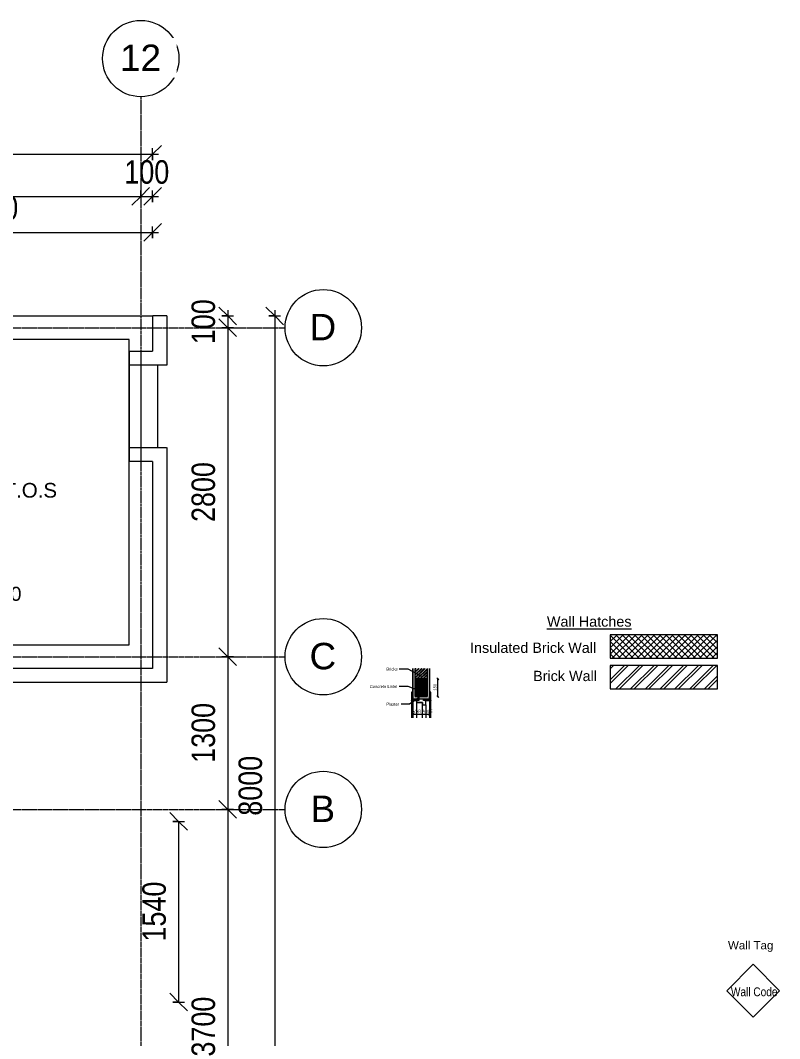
# Model space of a CAD drawing. Header units: millimetres. Extents: x -13951 to 24706, y -4881 to 8681.
# Drawn here: x 11818 to 18280, y -171 to 8496 of the extents above; entities that cross this region are included whole.
import ezdxf

# ---------------------------------------------------------------- set-up
doc = ezdxf.new("R2010")
doc.units = ezdxf.units.MM
doc.linetypes.add('Grid Line', pattern=[22.225, 12.7, -3.175, 3.175, -3.175])
doc.linetypes.add('Hidden', pattern=[7.14375, 4.7625, -2.38125])
for name, color, linetype, lineweight in [('A-ANNO-DIMS', 211, 'Continuous', 9), ('A-ANNO-DIMS-5', 211, 'Continuous', 9), ('A-ANNO-DIMS-50', 211, 'Continuous', 9), ('A-DETL-GENF', 92, 'Continuous', 18), ('A-DETL-HDLN', 90, 'Hidden', 18), ('A-DETL-MBND', 5, 'Continuous', 18), ('A-DETL-THIN', 151, 'Continuous', 18), ('A-DOOR', 31, 'Continuous', 18), ('A-GENM', 13, 'Continuous', 18), ('A-WALL', 113, 'Continuous', 18), ('A-WALL-IDEN', 7, 'Continuous', 18), ('A-WALL-PATT', 111, 'Continuous', 18), ('G-ANNO-DIMS', 111, 'Continuous', 9), ('G-ANNO-TEXT', 231, 'Continuous', 9), ('S-GRID', 1, 'Continuous', 9), ('S-GRID-IDEN', 1, 'Continuous', 9), ('Wall  tag_dwg', 8, 'Continuous', 18)]:
    doc.layers.add(name, color=color, linetype=linetype, lineweight=lineweight)
doc.styles.add('Arial Narrow', font='ARIALN.TTF', dxfattribs={"height": 75})
doc.styles.add('Arial Narrow_2', font='ARIALN.TTF', dxfattribs={"height": 200})
doc.styles.add('Arial Narrow_5', font='ARIALN.TTF', dxfattribs={"height": 25})
doc.styles.add('Arial_1', font='arial.ttf', dxfattribs={"height": 225})
doc.styles.add('Arial_2', font='arial.ttf', dxfattribs={"height": 125})
doc.styles.add('Arial_3', font='arial.ttf', dxfattribs={"height": 120})
doc.styles.add('Arial_7', font='arial.ttf', dxfattribs={"height": 25})
doc.styles.add('Arial_8', font='arial.ttf', dxfattribs={"height": 87.5})
doc.styles.add('Arial_9', font='arial.ttf', dxfattribs={"height": 70})
doc.dimstyles.new('dimension_line_3MM', dxfattribs={"dimscale": 304.8, "dimtxt": 204.686195, "dimasz": 0.492126, "dimexe": 0.164042, "dimexo": 0.0625, "dimgap": 0.164042, "dimtad": 1, "dimdec": 0, "dimrnd": 10, "dimzin": 0, "dimdsep": 46, "dimtxsty": 'Arial Narrow_2', "dimblk1": 'OBLIQUE', "dimblk2": 'OBLIQUE', "dimsah": 1, "dimcen": 0.09, "dimdle": 0.164042, "dimazin": 0, "dimtfac": 1, "dimtdec": 4, "dimtix": 1, "dimtmove": 0, "dimatfit": 3, "dimfxl": 0.164042, "dimfxlon": 1, "dimtvp": 1, "dimtolj": 1, "dimtzin": 0, "dimarcsym": 2})
doc.dimstyles.new('dimension_line_5MM', dxfattribs={"dimscale": 304.8, "dimtxt": 25.585774, "dimasz": 0.049213, "dimexe": 0.016404, "dimexo": 0.0625, "dimgap": 0.016404, "dimtad": 1, "dimdec": 0, "dimrnd": 10, "dimzin": 0, "dimdsep": 46, "dimtxsty": 'Arial Narrow_5', "dimblk1": 'OBLIQUE', "dimblk2": 'OBLIQUE', "dimsah": 1, "dimcen": 0.09, "dimdle": 0.016404, "dimazin": 0, "dimtfac": 1, "dimtdec": 4, "dimtix": 1, "dimtmove": 0, "dimatfit": 3, "dimfxl": 0.016404, "dimfxlon": 1, "dimtvp": 1, "dimtolj": 1, "dimtzin": 0, "dimarcsym": 2})

# ---------------------------------------------------------------- blocks, each defined once
blk = doc.blocks.new('doors BATH1 - Sa-D05-2299108-Typical door opening section')
at = {"layer": 'A-DOOR'}
for p, q in [((-3811.8, 2775.3), (-3811.8, 2709.3)), ((-3803.8, 2777.3), (-3809.8, 2777.3)), ((-3801.8, 2712.3), (-3801.8, 2775.3)), ((-3657.8, 2775.3), (-3657.8, 2712.3)), ((-3649.8, 2777.3), (-3655.8, 2777.3)), ((-3647.8, 2709.3), (-3647.8, 2775.3)), ((-3811.8, 2709.3), (-3811.8, 2558.8)), ((-3809.8, 2707.3), (-3759.8, 2707.3)), ((-3759.8, 2712.3), (-3801.8, 2712.3)), ((-3770, 2720), (-3770, 2712.3)), ((-3770, 2712.3), (-3750, 2712.3)), ((-3750, 2707.3), (-3770, 2707.3)), ((-3770, 2707.3), (-3770, 2690)), ((-3770, 2690), (-3720, 2690)), ((-3720, 2690), (-3770, 2690)), ((-3770, 2690), (-3770, 2558.8)), ((-3759.8, 2707.3), (-3759.8, 2712.3)), ((-3750, 2712.3), (-3750, 2707.3)), ((-3720, 2690), (-3720, 2670)), ((-3720, 2558.8), (-3720, 2690)), ((-3710, 2707.3), (-3710, 2712.3)), ((-3710, 2712.3), (-3690, 2712.3)), ((-3690, 2707.3), (-3710, 2707.3)), ((-3699.8, 2712.3), (-3699.8, 2707.3)), ((-3657.8, 2712.3), (-3699.8, 2712.3)), ((-3699.8, 2707.3), (-3649.8, 2707.3)), ((-3690, 2712.3), (-3690, 2720)), ((-3690, 2670), (-3690, 2707.3)), ((-3647.8, 2558.8), (-3647.8, 2709.3)), ((-3720, 2670), (-3690, 2670)), ((-3690, 2670), (-3690, 2558.8))]:
    blk.add_line(p, q, dxfattribs=at)
for centre, start, end in [((-3809.8, 2775.3), 90, 180), ((-3803.8, 2775.3), 0, 90), ((-3655.8, 2775.3), 90, 180), ((-3649.8, 2775.3), 0, 90), ((-3809.8, 2709.3), 180, 270), ((-3649.8, 2709.3), 270, 0)]:
    blk.add_arc(centre, 2, start, end, dxfattribs=at)
for points, knots in [([(-3809.8, 2707.3), (-3810, 2707.3), (-3810.2, 2707.3), (-3810.6, 2707.5), (-3810.8, 2707.6), (-3811, 2707.7), (-3811.2, 2707.9), (-3811.4, 2708.1), (-3811.5, 2708.3), (-3811.6, 2708.4), (-3811.7, 2708.6), (-3811.8, 2708.9), (-3811.8, 2709.1), (-3811.8, 2709.3)], [0, 0, 0, 0, 0.166667, 0.25, 0.333333, 0.416667, 0.5, 0.583333, 0.666667, 0.708333, 0.75, 0.833333, 1, 1, 1, 1]), ([(-3647.8, 2709.3), (-3647.8, 2709.1), (-3647.8, 2708.9), (-3648, 2708.5), (-3648.1, 2708.4), (-3648.1, 2708.2), (-3648.2, 2708.1), (-3648.4, 2707.9), (-3648.6, 2707.7), (-3648.8, 2707.6), (-3649, 2707.5), (-3649.4, 2707.3), (-3649.6, 2707.3), (-3649.8, 2707.3)], [-1, -1, -1, -1, -0.833333, -0.75, -0.666667, -0.625, -0.583333, -0.5, -0.416667, -0.333333, -0.25, -0.166667, 0, 0, 0, 0])]:
    blk.add_open_spline(points, degree=3, knots=knots, dxfattribs=at)
blk = doc.blocks.new('Generic Models 4 - Generic Models 4-526186-Typical door opening section')
at = {"layer": 'A-GENM'}
for p, q in [((-3779.8, 2712.3), (-3779.8, 2720)), ((-3679.8, 2720), (-3679.8, 2712.3))]:
    blk.add_line(p, q, dxfattribs=at)
blk = doc.blocks.new('Generic Models 8 - Generic Models 8-526261-Typical door opening section')
at = {"layer": 'A-GENM'}
h = blk.add_hatch(dxfattribs=at)
h.set_pattern_fill('FP_7', color=256, style=0, pattern_type=2)
h.set_pattern_definition([(45, (-3631.341, 1969.96), (-5.3033, 5.3033), [])])
h.paths.add_polyline_path([(-3720.6, 2740), (-3679.8, 2740), (-3679.8, 2890), (-3779.8, 2890), (-3779.8, 2740), (-3770, 2740)])
for p, q in [((-3779.8, 2890), (-3779.8, 2740)), ((-3679.8, 2890), (-3779.8, 2890)), ((-3679.8, 2740), (-3679.8, 2890))]:
    blk.add_line(p, q, dxfattribs=at)
blk = doc.blocks.new('Family - ___-526506-Wall types legend')
at = {"layer": 'A-WALL-PATT'}
h = blk.add_hatch(dxfattribs=at)
h.set_pattern_fill('FP_8', color=256, style=0, pattern_type=2)
h.set_pattern_definition([(45, (0, 0), (-26.5165, 26.5165), []), (135, (0, 0), (-26.5165, -26.5165), [])])
h.paths.add_polyline_path([(1708.8, 3066.9), (1708.8, 3266.9), (794.4, 3266.9), (794.4, 3066.9)])
at = {"layer": 'A-WALL'}
for p, q in [((1708.8, 3266.9), (794.4, 3266.9)), ((794.4, 3266.9), (794.4, 3066.9)), ((1708.8, 3066.9), (1708.8, 3266.9)), ((794.4, 3066.9), (1708.8, 3066.9))]:
    blk.add_line(p, q, dxfattribs=at)
blk = doc.blocks.new('Family - ___-742179-Wall types legend')
at = {"layer": 'A-WALL-PATT'}
h = blk.add_hatch(dxfattribs=at)
h.set_pattern_fill('FP_9', color=256, style=0, pattern_type=2)
h.set_pattern_definition([(45, (0, 0), (-62.8618, 62.8618), []), (45, (0, 95.25), (-62.8618, 62.8618), [])])
h.paths.add_polyline_path([(1708.8, 2804.8), (1708.8, 3004.8), (794.4, 3004.8), (794.4, 2804.8)])
at = {"layer": 'A-WALL'}
for p, q in [((1708.8, 3004.8), (794.4, 3004.8)), ((794.4, 3004.8), (794.4, 2804.8)), ((1708.8, 2804.8), (1708.8, 3004.8)), ((794.4, 2804.8), (1708.8, 2804.8))]:
    blk.add_line(p, q, dxfattribs=at)
blk = doc.blocks.new('Wall  tag_dwg_M_Wall Tag - 12mm-36223-Blockwork GF Plan-526534-Wall Tag')
at = {"layer": 'A-WALL-IDEN', "flags": 128}
blk.add_lwpolyline([(238, 462), (12.7, 236.7), (238, 11.3), (463.4, 236.7)], close=True, dxfattribs=at)
blk = doc.blocks.new('Wall  tag_dwg-526533-Wall Tag')
blk.add_blockref('Wall  tag_dwg_M_Wall Tag - 12mm-36223-Blockwork GF Plan-526534-Wall Tag', (0, 0))
at = {"layer": 'A-WALL-IDEN', "insert": (48.8, 265), "char_height": 75, "width": 475.276, "attachment_point": 1, "line_spacing_factor": 0.974696, "style": 'Arial Narrow'}
blk.add_mtext('Wall Code', dxfattribs=at)
blk = doc.blocks.new('Grid - M_Grid Head - Circle-24584-BLOCKWORK RF PLAN')
at = {"layer": 'S-GRID-IDEN'}
blk.add_circle((0, 0), 6.5, dxfattribs=at)
blk = doc.blocks.new('DIMBLOCK1-BLOCKWORK RF PLAN')
at = {"layer": 'A-ANNO-DIMS-50', "lineweight": 18, "transparency": 16777216}
for p, q in [((13583, 5979.8), (13508, 6054.8)), ((13583, 5879.8), (13508, 5954.8)), ((13583, 5979.8), (13658, 5904.8)), ((13583, 5879.8), (13658, 5804.8))]:
    blk.add_line(p, q, dxfattribs=at)
at = {"layer": 'A-ANNO-DIMS-50', "transparency": 16777216}
for p, q in [((13583, 6029.8), (13583, 5879.8)), ((13533, 5979.8), (13633, 5979.8)), ((13583, 5979.8), (13533, 5979.8)), ((13633, 5879.8), (13533, 5879.8)), ((13583, 5879.8), (13633, 5879.8))]:
    blk.add_line(p, q, dxfattribs=at)
at = {"layer": 'A-ANNO-DIMS-50', "color": 0, "transparency": 16777216, "insert": (13274.5, 5739.7), "char_height": 200, "width": 456.158, "attachment_point": 1, "rotation": 90, "line_spacing_factor": 0.974696, "style": 'Arial Narrow_2'}
blk.add_mtext('100', dxfattribs=at)
blk = doc.blocks.new('_Oblique')
at = {"color": 0, "linetype": 'ByBlock', "lineweight": -2}
blk.add_line((-0.5, -0.5), (0.5, 0.5), dxfattribs=at)
blk = doc.blocks.new('DIMBLOCK2-BLOCKWORK RF PLAN')
at = {"layer": 'A-ANNO-DIMS-50', "lineweight": 18, "transparency": 16777216}
for p, q in [((13583, 5879.8), (13508, 5954.8)), ((13583, 5879.8), (13658, 5804.8)), ((13583, 3079.8), (13508, 3154.8)), ((13583, 3079.8), (13658, 3004.8))]:
    blk.add_line(p, q, dxfattribs=at)
at = {"layer": 'A-ANNO-DIMS-50', "transparency": 16777216}
for p, q in [((13633, 5879.8), (13533, 5879.8)), ((13583, 5879.8), (13583, 3079.8)), ((13583, 5879.8), (13633, 5879.8)), ((13633, 3079.8), (13533, 3079.8)), ((13583, 3079.8), (13633, 3079.8))]:
    blk.add_line(p, q, dxfattribs=at)
at = {"layer": 'A-ANNO-DIMS-50', "color": 0, "transparency": 16777216, "insert": (13274.5, 4226.4), "char_height": 200, "width": 608.21, "attachment_point": 1, "rotation": 90, "line_spacing_factor": 0.974696, "style": 'Arial Narrow_2'}
blk.add_mtext('2800', dxfattribs=at)
blk = doc.blocks.new('DIMBLOCK3-BLOCKWORK RF PLAN')
at = {"layer": 'A-ANNO-DIMS-50', "lineweight": 18, "transparency": 16777216}
for p, q in [((13583, 3079.8), (13508, 3154.8)), ((13583, 3079.8), (13658, 3004.8)), ((13583, 1779.8), (13508, 1854.8)), ((13583, 1779.8), (13658, 1704.8))]:
    blk.add_line(p, q, dxfattribs=at)
at = {"layer": 'A-ANNO-DIMS-50', "transparency": 16777216}
for p, q in [((13633, 3079.8), (13533, 3079.8)), ((13583, 3079.8), (13583, 1779.8)), ((13583, 3079.8), (13633, 3079.8)), ((13633, 1779.8), (13533, 1779.8)), ((13583, 1779.8), (13633, 1779.8))]:
    blk.add_line(p, q, dxfattribs=at)
at = {"layer": 'A-ANNO-DIMS-50', "color": 0, "transparency": 16777216, "insert": (13274.5, 2176.4), "char_height": 200, "width": 608.21, "attachment_point": 1, "rotation": 90, "line_spacing_factor": 0.974696, "style": 'Arial Narrow_2'}
blk.add_mtext('1300', dxfattribs=at)
blk = doc.blocks.new('DIMBLOCK4-BLOCKWORK RF PLAN')
at = {"layer": 'A-ANNO-DIMS-50', "lineweight": 18, "transparency": 16777216}
for p, q in [((13583, 1779.8), (13508, 1854.8)), ((13583, 1779.8), (13658, 1704.8)), ((13583, -1920.2), (13508, -1845.2)), ((13583, -1920.2), (13658, -1995.2))]:
    blk.add_line(p, q, dxfattribs=at)
at = {"layer": 'A-ANNO-DIMS-50', "transparency": 16777216}
for p, q in [((13633, 1779.8), (13533, 1779.8)), ((13583, 1779.8), (13583, -1920.2)), ((13583, 1779.8), (13633, 1779.8)), ((13633, -1920.2), (13533, -1920.2)), ((13583, -1920.2), (13633, -1920.2))]:
    blk.add_line(p, q, dxfattribs=at)
at = {"layer": 'A-ANNO-DIMS-50', "color": 0, "transparency": 16777216, "insert": (13274.5, -323.6), "char_height": 200, "width": 608.21, "attachment_point": 1, "rotation": 90, "line_spacing_factor": 0.974696, "style": 'Arial Narrow_2'}
blk.add_mtext('3700', dxfattribs=at)
blk = doc.blocks.new('DIMBLOCK11-BLOCKWORK RF PLAN')
at = {"layer": 'A-ANNO-DIMS-50', "lineweight": 18, "transparency": 16777216}
for p, q in [((13983, 5979.8), (13908, 6054.8)), ((13983, 5979.8), (14058, 5904.8)), ((13983, -2020.2), (13908, -1945.2)), ((13983, -2020.2), (14058, -2095.2))]:
    blk.add_line(p, q, dxfattribs=at)
at = {"layer": 'A-ANNO-DIMS-50', "transparency": 16777216}
for p, q in [((13983, 6029.8), (13983, -2070.2)), ((13933, 5979.8), (14033, 5979.8)), ((13983, 5979.8), (13933, 5979.8)), ((13933, -2020.2), (14033, -2020.2)), ((13983, -2020.2), (13933, -2020.2))]:
    blk.add_line(p, q, dxfattribs=at)
at = {"layer": 'A-ANNO-DIMS-50', "color": 0, "transparency": 16777216, "insert": (13674.5, 1726.4), "char_height": 200, "width": 608.21, "attachment_point": 1, "rotation": 90, "line_spacing_factor": 0.974696, "style": 'Arial Narrow_2'}
blk.add_mtext('8000', dxfattribs=at)
blk = doc.blocks.new('DIMBLOCK71-BLOCKWORK RF PLAN')
at = {"layer": 'A-ANNO-DIMS-50', "lineweight": 18, "transparency": 16777216}
for p, q in [((-12056.8, 7357), (-11981.8, 7432)), ((12943.2, 7357), (13018.2, 7432)), ((-12056.8, 7357), (-12131.8, 7282)), ((12943.2, 7357), (12868.2, 7282))]:
    blk.add_line(p, q, dxfattribs=at)
at = {"layer": 'A-ANNO-DIMS-50', "transparency": 16777216}
for p, q in [((-12056.8, 7307), (-12056.8, 7407)), ((12943.2, 7307), (12943.2, 7407)), ((-12106.8, 7357), (12993.2, 7357)), ((-12056.8, 7357), (-12056.8, 7307)), ((12943.2, 7357), (12943.2, 7307))]:
    blk.add_line(p, q, dxfattribs=at)
at = {"layer": 'A-ANNO-DIMS-50', "color": 0, "transparency": 16777216, "insert": (126.4, 7665.5), "char_height": 200, "width": 760.263, "attachment_point": 1, "line_spacing_factor": 0.974696, "style": 'Arial Narrow_2'}
blk.add_mtext('25000', dxfattribs=at)
blk = doc.blocks.new('DIMBLOCK83-BLOCKWORK RF PLAN')
at = {"layer": 'A-ANNO-DIMS-50', "lineweight": 18, "transparency": 16777216}
for p, q in [((10043.2, 6997), (10118.2, 7072)), ((12842.8, 6997), (12917.8, 7072)), ((10043.2, 6997), (9968.2, 6922)), ((12842.8, 6997), (12767.8, 6922))]:
    blk.add_line(p, q, dxfattribs=at)
at = {"layer": 'A-ANNO-DIMS-50', "transparency": 16777216}
for p, q in [((10043.2, 6947), (10043.2, 7047)), ((12842.8, 7047), (12842.8, 6947)), ((12842.8, 6997), (12842.8, 7047)), ((10043.2, 6997), (12842.8, 6997)), ((10043.2, 6997), (10043.2, 6947))]:
    blk.add_line(p, q, dxfattribs=at)
at = {"layer": 'A-ANNO-DIMS-50', "color": 0, "transparency": 16777216, "insert": (11189.6, 7305.5), "char_height": 200, "width": 608.21, "attachment_point": 1, "line_spacing_factor": 0.974696, "style": 'Arial Narrow_2'}
blk.add_mtext('2800', dxfattribs=at)
blk = doc.blocks.new('DIMBLOCK84-BLOCKWORK RF PLAN')
at = {"layer": 'A-ANNO-DIMS-50', "lineweight": 18, "transparency": 16777216}
for p, q in [((12842.8, 6997), (12917.8, 7072)), ((12943.2, 6997), (13018.2, 7072)), ((12842.8, 6997), (12767.8, 6922)), ((12943.2, 6997), (12868.2, 6922))]:
    blk.add_line(p, q, dxfattribs=at)
at = {"layer": 'A-ANNO-DIMS-50', "transparency": 16777216}
for p, q in [((12842.8, 7047), (12842.8, 6947)), ((12842.8, 6997), (12842.8, 7047)), ((12943.2, 6947), (12943.2, 7047)), ((12842.8, 6997), (12993.2, 6997)), ((12943.2, 6997), (12943.2, 6947))]:
    blk.add_line(p, q, dxfattribs=at)
at = {"layer": 'A-ANNO-DIMS-50', "color": 0, "transparency": 16777216, "insert": (12702.9, 7305.5), "char_height": 200, "width": 456.158, "attachment_point": 1, "line_spacing_factor": 0.974696, "style": 'Arial Narrow_2'}
blk.add_mtext('100', dxfattribs=at)
blk = doc.blocks.new('DIMBLOCK89-BLOCKWORK RF PLAN')
at = {"layer": 'A-ANNO-DIMS-50', "lineweight": 18, "transparency": 16777216}
for p, q in [((10143.2, 6691), (10218.2, 6766)), ((12943.2, 6691), (13018.2, 6766)), ((10143.2, 6691), (10068.2, 6616)), ((12943.2, 6691), (12868.2, 6616))]:
    blk.add_line(p, q, dxfattribs=at)
at = {"layer": 'A-ANNO-DIMS-50', "transparency": 16777216}
for p, q in [((10143.2, 6641), (10143.2, 6741)), ((10143.2, 6691), (12993.2, 6691)), ((10143.2, 6691), (10143.2, 6641)), ((12943.2, 6641), (12943.2, 6741)), ((12943.2, 6691), (12943.2, 6641))]:
    blk.add_line(p, q, dxfattribs=at)
at = {"layer": 'A-ANNO-DIMS-50', "color": 0, "transparency": 16777216, "insert": (11289.8, 6999.5), "char_height": 200, "width": 608.21, "attachment_point": 1, "line_spacing_factor": 0.974696, "style": 'Arial Narrow_2'}
blk.add_mtext('2800', dxfattribs=at)
blk = doc.blocks.new('DIMBLOCK123-BLOCKWORK RF PLAN')
at = {"layer": 'A-ANNO-DIMS-50', "lineweight": 18, "transparency": 16777216}
for p, q in [((13164.4, 1677.8), (13089.4, 1752.8)), ((13164.4, 1677.8), (13239.4, 1602.8)), ((13164.4, 140.3), (13089.4, 215.3)), ((13164.4, 140.3), (13239.4, 65.3))]:
    blk.add_line(p, q, dxfattribs=at)
at = {"layer": 'A-ANNO-DIMS-50', "transparency": 16777216}
for p, q in [((13114.4, 1677.8), (13214.4, 1677.8)), ((13164.4, 1677.8), (13114.4, 1677.8)), ((13164.4, 1677.8), (13164.4, 140.3)), ((13114.4, 140.3), (13214.4, 140.3)), ((13164.4, 140.3), (13114.4, 140.3))]:
    blk.add_line(p, q, dxfattribs=at)
at = {"layer": 'A-ANNO-DIMS-50', "color": 0, "transparency": 16777216, "insert": (12855.9, 655.6), "char_height": 200, "width": 608.21, "attachment_point": 1, "rotation": 90, "line_spacing_factor": 0.974696, "style": 'Arial Narrow_2'}
blk.add_mtext('1540', dxfattribs=at)
blk = doc.blocks.new('DIMBLOCK145-Typical door opening section')
at = {"layer": 'A-ANNO-DIMS-5', "lineweight": 18, "transparency": 16777216}
for p, q in [((15371, 2890), (15363.5, 2897.5)), ((15371, 2890), (15378.5, 2882.5)), ((15371, 2740), (15363.5, 2747.5)), ((15371, 2740), (15378.5, 2732.5))]:
    blk.add_line(p, q, dxfattribs=at)
at = {"layer": 'A-ANNO-DIMS-5', "transparency": 16777216}
for p, q in [((15366, 2890), (15376, 2890)), ((15371, 2890), (15366, 2890)), ((15371, 2735), (15371, 2895)), ((15366, 2740), (15376, 2740)), ((15371, 2740), (15366, 2740))]:
    blk.add_line(p, q, dxfattribs=at)
at = {"layer": 'A-ANNO-DIMS-5', "color": 0, "transparency": 16777216, "insert": (15333.7, 2791.2), "char_height": 25, "width": 57.02, "attachment_point": 1, "rotation": 90, "line_spacing_factor": 0.974696, "style": 'Arial Narrow_5'}
blk.add_mtext('150', dxfattribs=at)
blk = doc.blocks.new('DIMBLOCK146-Typical door opening section')
at = {"layer": 'A-ANNO-DIMS-5', "lineweight": 18, "transparency": 16777216}
for p, q in [((15159.2, 2590.5), (15151.7, 2583)), ((15159.2, 2590.5), (15166.7, 2598)), ((15299.2, 2590.5), (15291.7, 2583)), ((15299.2, 2590.5), (15306.7, 2598))]:
    blk.add_line(p, q, dxfattribs=at)
at = {"layer": 'A-ANNO-DIMS-5', "transparency": 16777216}
for p, q in [((15154.2, 2590.5), (15304.2, 2590.5)), ((15159.2, 2595.5), (15159.2, 2585.5)), ((15159.2, 2590.5), (15159.2, 2595.5)), ((15299.2, 2595.5), (15299.2, 2585.5)), ((15299.2, 2590.5), (15299.2, 2595.5))]:
    blk.add_line(p, q, dxfattribs=at)
at = {"layer": 'A-ANNO-DIMS-5', "color": 0, "transparency": 16777216, "insert": (15159.2, 2627.8), "char_height": 25, "width": 168.135, "attachment_point": 1, "line_spacing_factor": 0.974696, "style": 'Arial Narrow_5'}
blk.add_mtext('VARIABLE', dxfattribs=at)

msp = doc.modelspace()

# ---------------------------------------------------------------- hatches: boundary and pattern name
at = {"layer": 'A-DETL-GENF'}
msp.add_hatch(color=7, dxfattribs=at).paths.add_polyline_path([(15239.1, 2720), (15299.2, 2720), (15299.2, 2740), (15159.2, 2740), (15159.2, 2720), (15238.4, 2720)])
at = {"layer": 'A-WALL-PATT'}
h = msp.add_hatch(dxfattribs=at)
h.set_pattern_fill('FP_6', color=256, style=0, pattern_type=2)
h.set_pattern_definition([(45, (15327.708, 1969.96), (-12.57236, 12.57236), []), (45, (15327.708, 1989.01), (-12.57236, 12.57236), [])])
h.paths.add_polyline_path([(15179.2, 2890), (15279.2, 2890), (15279.2, 2979.3), (15179.2, 2979.3)])

# ---------------------------------------------------------------- linework, layer by layer
at = {"layer": 'A-DETL-HDLN'}
for p, q in [((13063.2, 5979.8), (12943.2, 5979.8)), ((13063.2, 5979.8), (13063.2, 5559.8)), ((13063.2, 5559.8), (12743.2, 5559.8)), ((12985.2, 5559.8), (12985.2, 4859.8)), ((12743.2, 4859.8), (13063.2, 4859.8)), ((13063.2, 4859.8), (13063.2, 2859.8)), ((13063.2, 2859.8), (10143.6, 2859.8))]:
    msp.add_line(p, q, dxfattribs=at)
at = {"layer": 'A-DETL-MBND'}
for p, q in [((10143.6, 5979.8), (12943.2, 5979.8)), ((12943.2, 5979.8), (12943.2, 5679.8)), ((12743.2, 5779.8), (10143.6, 5779.8)), ((12743.2, 3179.8), (12743.2, 5779.8)), ((12743.2, 5679.8), (12943.2, 5679.8)), ((12743.2, 5679.8), (12743.2, 4739.8)), ((12843.2, 5679.8), (12843.2, 4739.8)), ((12943.2, 4739.8), (12743.2, 4739.8)), ((12943.2, 4739.8), (12943.2, 2979.8)), ((10143.6, 3179.8), (12743.2, 3179.8)), ((12943.2, 2979.8), (10143.6, 2979.8)), ((15159.2, 2720), (15159.2, 2558.8)), ((15299.2, 2720), (15299.2, 2558.8))]:
    msp.add_line(p, q, dxfattribs=at)
at = {"layer": 'A-DETL-THIN'}
for p, q in [((15159.2, 2740), (15159.2, 2720)), ((15159.2, 2720), (15299.2, 2720)), ((15179.2, 2740), (15279.2, 2740)), ((15299.2, 2720), (15299.2, 2740))]:
    msp.add_line(p, q, dxfattribs=at)
at = {"layer": 'A-WALL'}
for p, q in [((15157.2, 2979.3), (15157.2, 2720)), ((15159.2, 2740), (15159.2, 2979.3)), ((15179.2, 2740), (15179.2, 2979.3)), ((15279.2, 2979.3), (15279.2, 2740)), ((15299.2, 2979.3), (15299.2, 2740)), ((15301.2, 2720), (15301.2, 2979.3)), ((15179.2, 2890), (15279.2, 2890)), ((15157.2, 2720), (15159.2, 2720)), ((15179.2, 2720), (15179.2, 2712.3)), ((15279.2, 2712.3), (15279.2, 2720)), ((15299.2, 2720), (15301.2, 2720))]:
    msp.add_line(p, q, dxfattribs=at)
at = {"layer": 'G-ANNO-TEXT', "color": 250}
for p, q in [((15040.7, 2974.2), (15040.4, 2974.2)), ((15117.7, 2974.2), (15040.7, 2974.2)), ((15228.1, 2914.6), (15117.7, 2974.2)), ((15228.1, 2914.6), (15213, 2918.2)), ((15228.1, 2914.6), (15216.9, 2925.3)), ((15050.8, 2825.3), (15040.7, 2825.3)), ((15117.7, 2825.3), (15050.8, 2825.3)), ((15229.2, 2783.5), (15117.7, 2825.3)), ((15229.2, 2783.5), (15213.8, 2785)), ((15229.2, 2783.5), (15216.6, 2792.5)), ((15213, 2733.8), (15130, 2675.8)), ((15213, 2733.8), (15198.4, 2728.5)), ((15213, 2733.8), (15203, 2721.9)), ((15058.6, 2675.8), (15058.5, 2675.8)), ((15130, 2675.8), (15058.6, 2675.8))]:
    msp.add_line(p, q, dxfattribs=at)
at = {"layer": 'S-GRID', "linetype": 'Grid Line'}
for p, q in [((12842.8, 7845.7), (12842.8, -4231.5)), ((-13301, 5879.8), (14070.8, 5879.8)), ((-13301, 3079.8), (14070.8, 3079.8)), ((-13301, 1779.8), (14070.8, 1779.8))]:
    msp.add_line(p, q, dxfattribs=at)

# ---------------------------------------------------------------- block references
at = {"layer": 'A-DOOR'}
msp.add_blockref('doors BATH1 - Sa-D05-2299108-Typical door opening section', (18959, 0), dxfattribs=at)
at = {"layer": 'A-GENM'}
for name in ['Generic Models 8 - Generic Models 8-526261-Typical door opening section', 'Generic Models 4 - Generic Models 4-526186-Typical door opening section']:
    msp.add_blockref(name, (18959, 0), dxfattribs=at)
at = {"layer": 'A-WALL'}
for name in ['Family - ___-526506-Wall types legend', 'Family - ___-742179-Wall types legend']:
    msp.add_blockref(name, (16042.9, 0), dxfattribs=at)
at = {"layer": 'S-GRID-IDEN', "xscale": 49.99999999999998, "yscale": 49.99999999999998, "zscale": 49.99999999999998}
for p, rotation in [((12842.8, 8170.7), 180), ((14395.8, 5879.8), 269.9999999999996), ((14395.8, 3079.8), 269.9999999999996), ((14395.8, 1779.8), 269.9999999999996)]:
    msp.add_blockref('Grid - M_Grid Head - Circle-24584-BLOCKWORK RF PLAN', p, dxfattribs=dict(at, rotation=rotation))
at = {"layer": 'Wall  tag_dwg', "color": 7}
msp.add_blockref('Wall  tag_dwg-526533-Wall Tag', (17816.4, 0), dxfattribs=at)

# ---------------------------------------------------------------- texts
at = {"layer": 'G-ANNO-DIMS', "insert": (10872.5, 3674.8), "char_height": 120, "width": 1141.531, "attachment_point": 1, "line_spacing_factor": 0.941778, "style": 'Arial_3'}
msp.add_mtext('T.O.B+ 3800', dxfattribs=at)
at = {"layer": 'G-ANNO-TEXT', "color": 7, "attachment_point": 1}
for s, insert, char_height, width, style in [('3120 T.O.S', (11237.5, 4558.7), 125, 1082.278, 'Arial_2'), ('\\LWall Hatches', (16299.1, 3422.7), 87.5, 899.894, 'Arial_8'), ('Insulated Brick Wall', (15645, 3199.6), 87.5, 1338.818, 'Arial_8'), ('Bricks', (14933.3, 2986.7), 25, 117.447, 'Arial_7'), ('Brick Wall', (16181.8, 2959.6), 87.5, 681.434, 'Arial_8'), ('Concrete Lintel', (14790.7, 2837.8), 25, 290.612, 'Arial_7'), ('Plaster ', (14933.3, 2688.3), 25, 139.494, 'Arial_7'), ('Wall Tag', (17840.4, 658.6), 70, 482.616, 'Arial_9')]:
    msp.add_mtext(s, dxfattribs=dict(at, insert=insert, char_height=char_height, width=width, style=style))

# ---------------------------------------------------------------- dimensions: what is measured, and where the dimension line sits
at = {"layer": 'A-ANNO-DIMS'}
for base, p1, p2, override, picture, middle in [((12943.2, 7357), (-12056.8, 7307), (12943.2, 7307), {"dimpost": '<>', "dimfxl": 25000}, 'DIMBLOCK71-BLOCKWORK RF PLAN', (443.2, 7509.2)), ((12842.8, 6997), (10043.2, 6947), (12842.8, 7047), {"dimpost": '<>', "dimfxl": 2801.362968}, 'DIMBLOCK83-BLOCKWORK RF PLAN', (11443, 7149.2)), ((12943.2, 6997), (12842.8, 7047), (12943.2, 6947), {"dimpost": '<>', "dimfxl": 141.720386}, 'DIMBLOCK84-BLOCKWORK RF PLAN', (12893, 7149.2)), ((12943.2, 6691), (10143.2, 6641), (12943.2, 6641), {"dimpost": '<>', "dimfxl": 2800}, 'DIMBLOCK89-BLOCKWORK RF PLAN', (11543.2, 6843.1))]:
    dim = msp.add_linear_dim(base=base, p1=p1, p2=p2, dimstyle='dimension_line_3MM', override=override, dxfattribs=at)
    dim.commit()
    dim.dimension.update_dxf_attribs({"geometry": picture, "text_midpoint": middle})
for base, p1, p2, dimstyle, override, picture, middle in [((13583, 5879.8), (13533, 5979.8), (13633, 5879.8), 'dimension_line_3MM', {"dimpost": '<>', "dimfxl": 141.421356}, 'DIMBLOCK1-BLOCKWORK RF PLAN', (13430.9, 5929.8)), ((13983, -2020.2), (13933, 5979.8), (13933, -2020.2), 'dimension_line_3MM', {"dimpost": '<>', "dimfxl": 8000}, 'DIMBLOCK11-BLOCKWORK RF PLAN', (13830.9, 1979.8)), ((13583, 3079.8), (13633, 5879.8), (13633, 3079.8), 'dimension_line_3MM', {"dimpost": '<>', "dimfxl": 2800}, 'DIMBLOCK2-BLOCKWORK RF PLAN', (13430.9, 4479.8)), ((13583, 1779.8), (13633, 3079.8), (13633, 1779.8), 'dimension_line_3MM', {"dimpost": '<>', "dimfxl": 1300}, 'DIMBLOCK3-BLOCKWORK RF PLAN', (13430.9, 2429.8)), ((15371, 2890), (15366, 2740), (15366, 2890), 'dimension_line_5MM', {"dimpost": '<>', "dimfxl": 150}, 'DIMBLOCK145-Typical door opening section', (15353.2, 2815)), ((13583, -1920.2), (13633, 1779.8), (13633, -1920.2), 'dimension_line_3MM', {"dimpost": '<>', "dimfxl": 3700}, 'DIMBLOCK4-BLOCKWORK RF PLAN', (13430.9, -70.2)), ((13164.3572, 140.296), (13114.3572, 1677.8096), (13114.3572, 140.296), 'dimension_line_3MM', {"dimpost": '<>', "dimfxl": 1537.513617}, 'DIMBLOCK123-BLOCKWORK RF PLAN', (13012.2426, 909.0528))]:
    dim = msp.add_linear_dim(base=base, p1=p1, p2=p2, angle=90, dimstyle=dimstyle, override=override, dxfattribs=at)
    dim.commit()
    dim.dimension.update_dxf_attribs({"geometry": picture, "text_midpoint": middle})
dim = msp.add_linear_dim(base=(15299.2, 2590.5), p1=(15159.2, 2595.5), p2=(15299.2, 2595.5), text='VARIABLE', dimstyle='dimension_line_5MM', override={"dimpost": '<>', "dimfxl": 140}, dxfattribs=at)
dim.commit()
dim.dimension.update_dxf_attribs({"geometry": 'DIMBLOCK146-Typical door opening section', "text_midpoint": (15229.2, 2608)})

# ---------------------------------------------------------------- next in the draw order: texts
at = {"layer": 'S-GRID-IDEN', "char_height": 225, "attachment_point": 1, "style": 'Arial_1', "bg_fill": 3, "box_fill_scale": 1.25, "bg_fill_color": 256, "bg_fill_true_color": 13158600, "bg_fill_transparency": 0}
for s, insert, width in [('12', (12665.9, 8289.6), 424.894), ('D', (14278.7, 5997.4), 276.582), ('C', (14278.7, 3197.4), 276.582), ('B', (14287, 1897.4), 256.54)]:
    msp.add_mtext(s, dxfattribs=dict(at, insert=insert, width=width))

doc.saveas('drawing.dxf')
